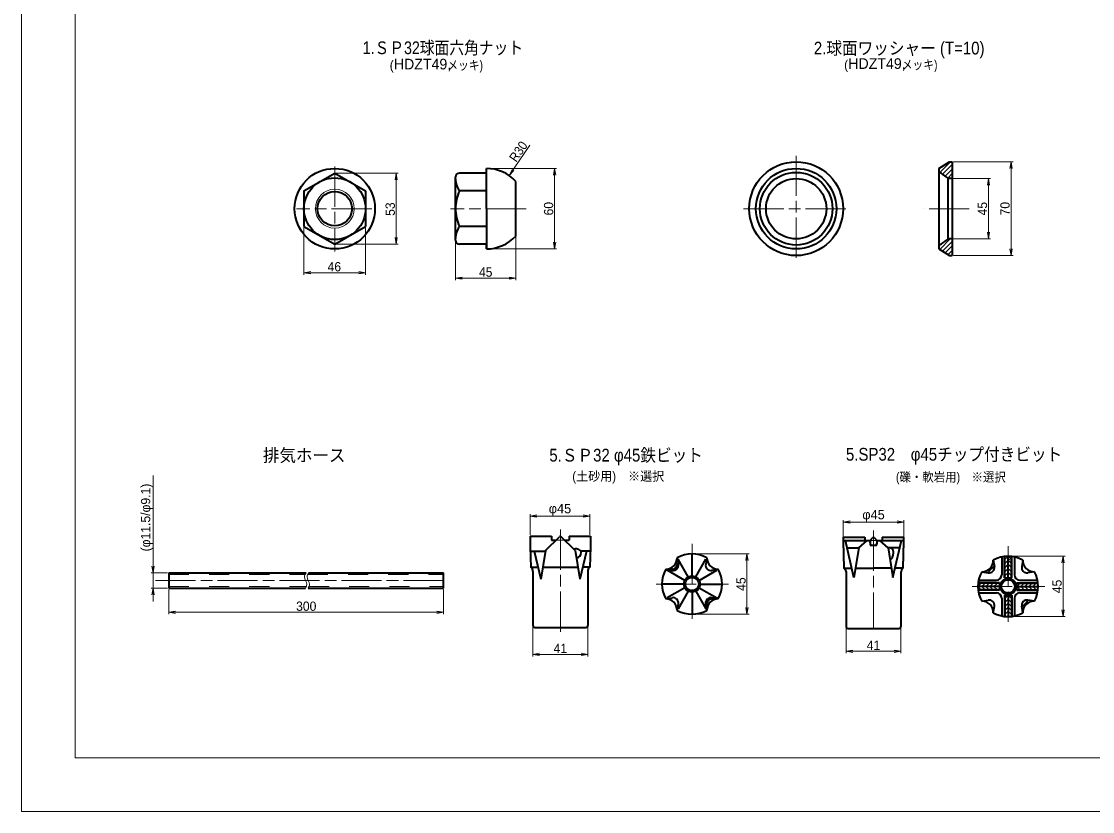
# Model space of a CAD drawing. Units: millimetres at full size, sheet at 1:2.5; some dimension numbers follow another scale. Extents: x 0 to 1680, y 64 to 1266.
# Drawn here: x 0 to 799, y 78 to 668 of the extents above; entities that cross this region are included whole.
import ezdxf
from ezdxf.enums import TextEntityAlignment as Align

# ---------------------------------------------------------------- set-up
doc = ezdxf.new("R2010")
doc.units = ezdxf.units.MM
doc.header["$LTSCALE"] = 2.5
doc.linetypes.add('CHAIN', pattern=[18.5, 12, -1.5, 3.5, -1.5])
doc.linetypes.add('DASHED_SPACED', pattern=[12, 6, -6])
for name, color, linetype, lineweight in [('1 外形線', 7, 'Continuous', 35), ('2 細い実線', 3, 'Continuous', 20), ('3 隠れ線', 2, 'DASHED_SPACED', 13), ('4 中心線', 1, 'CHAIN', 15), ('6 寸法線', 4, 'Continuous', 13), ('7 枠・タイトル', 7, 'Continuous', 13)]:
    doc.layers.add(name, color=color, linetype=linetype, lineweight=lineweight)
doc.layers.add('9文字', color=7, linetype='Continuous')
doc.styles.add('Arial', font='')
doc.styles.add('ＭＳ Ｐゴシック', font='')
doc.styles.get('Arial').set_extended_font_data('Arial')
doc.styles.get('ＭＳ Ｐゴシック').set_extended_font_data('MS PGothic')
pattern_1 = [(45, (-233.786, 289.795), (-1.6838, 1.6838), [])]

# ---------------------------------------------------------------- blocks, each defined once
blk = doc.blocks.new('open_arrow')
at = {"color": 0, "linetype": 'Continuous', "lineweight": -2}
blk.add_lwpolyline([(7.5, 1.25), (0, 0), (7.5, -1.25)], dxfattribs=at)

msp = doc.modelspace()

# ---------------------------------------------------------------- hatches: boundary and pattern name
at = {"layer": '2 細い実線'}
h = msp.add_hatch(dxfattribs=at)
h.set_pattern_fill('USER', color=256, style=0, pattern_type=2)
h.set_pattern_definition(pattern_1)
h.paths.add_polyline_path([(684.177, 558.211), (684.177, 555.323, -0.0702), (691.177, 550.711), (694.177, 550.711), (694.177, 563.211), (692.177, 563.211)])
h = msp.add_hatch(dxfattribs=at)
h.set_pattern_fill('USER', color=256, style=0, pattern_type=2)
h.set_pattern_definition(pattern_1)
h.paths.add_polyline_path([(694.177, 505.711), (691.177, 505.711, -0.0702), (684.177, 501.099), (684.177, 498.211), (692.177, 493.211), (694.177, 493.211)])

# ---------------------------------------------------------------- linework, layer by layer
at = {"layer": '1 外形線'}
for p, q in [((684.177, 558.211), (692.177, 563.211)), ((692.177, 563.211), (694.177, 563.211)), ((694.177, 563.211), (694.177, 493.211)), ((210.474, 541.482), (233.474, 554.761)), ((233.474, 554.761), (256.474, 541.482)), ((323.574, 504.661), (323.574, 551.761)), ((346.574, 554.761), (326.574, 554.761)), ((346.574, 528.211), (346.574, 558.211)), ((684.177, 558.211), (684.177, 498.211)), ((368.574, 507.815), (368.574, 548.607)), ((694.177, 550.711), (691.177, 550.711)), ((691.177, 505.711), (691.177, 550.711)), ((210.474, 541.482), (210.474, 514.94)), ((256.474, 541.482), (256.474, 514.94)), ((346.574, 541.486), (326.574, 541.486)), ((346.574, 528.211), (346.574, 498.211)), ((210.474, 514.94), (233.474, 501.661)), ((233.474, 501.661), (256.474, 514.94)), ((346.574, 514.936), (326.574, 514.936)), ((694.177, 505.711), (691.177, 505.711)), ((346.574, 501.661), (326.574, 501.661)), ((346.574, 498.211), (346.574, 501.661)), ((684.177, 498.211), (692.177, 493.211)), ((692.177, 493.211), (694.177, 493.211)), ((379.274, 283.798), (379.274, 275.798)), ((379.274, 283.798), (395.274, 283.798)), ((390.774, 273.212), (401.067, 283.505)), ((395.274, 283.798), (395.274, 280.798)), ((395.274, 280.798), (398.36, 280.798)), ((412.774, 273.212), (402.481, 283.505)), ((405.188, 280.798), (408.274, 280.798)), ((408.274, 283.798), (408.274, 280.798)), ((408.274, 283.798), (424.274, 283.798)), ((424.274, 283.798), (424.274, 275.798)), ((612.896, 283.067), (612.896, 280.067)), ((612.896, 283.067), (628.896, 283.067)), ((612.896, 280.767), (632.896, 280.767)), ((612.896, 280.067), (613.398, 260.067)), ((620.85, 253.067), (614.452, 280.767)), ((624.396, 275.067), (630.666, 280.767)), ((628.896, 283.067), (628.896, 280.767)), ((632.646, 280.767), (632.896, 277.067)), ((632.896, 280.767), (634.996, 282.867)), ((632.896, 280.767), (632.896, 278.067)), ((635.796, 282.867), (637.896, 280.767)), ((637.896, 277.067), (638.146, 280.767)), ((637.896, 280.767), (657.896, 280.767)), ((637.896, 280.767), (637.896, 278.067)), ((646.396, 275.067), (640.126, 280.767)), ((641.896, 283.067), (641.896, 280.767)), ((641.896, 283.067), (657.896, 283.067)), ((649.942, 253.067), (656.341, 280.767)), ((657.896, 280.067), (657.394, 260.067)), ((657.896, 283.067), (657.896, 280.067)), ((379.274, 275.798), (379.776, 260.798)), ((379.374, 272.798), (390.724, 272.798)), ((382.217, 272.798), (387.158, 251.798)), ((390.774, 273.212), (387.158, 251.798)), ((412.774, 273.212), (416.391, 251.731)), ((421.332, 272.798), (416.391, 251.731)), ((424.174, 272.798), (416.993, 272.798)), ((424.274, 275.798), (423.772, 260.798)), ((615.768, 275.067), (624.396, 275.067)), ((624.396, 275.067), (620.85, 253.067)), ((632.896, 277.067), (637.896, 277.067)), ((646.396, 275.067), (649.942, 253.067)), ((646.743, 275.067), (646.396, 275.067)), ((655.024, 275.067), (648.326, 275.067)), ((488.994, 267.792), (489.798, 262.963)), ((497.252, 253.501), (489.593, 266.756)), ((499.994, 254.164), (499.994, 270.664)), ((502.736, 253.501), (510.395, 266.756)), ((510.994, 267.792), (510.19, 262.962)), ((724.814, 266.009), (725.617, 261.18)), ((731.084, 268.379), (731.084, 255.112)), ((733.064, 252.882), (733.064, 268.713)), ((733.314, 252.882), (733.314, 268.742)), ((735.814, 252.882), (735.814, 268.882)), ((738.314, 252.882), (738.314, 268.742)), ((738.564, 252.882), (738.564, 268.713)), ((740.544, 268.379), (740.544, 255.112)), ((746.814, 266.009), (746.01, 261.18)), ((109.671, 256.55), (212.171, 256.55)), ((109.671, 256.55), (109.671, 245.05)), ((214.171, 256.55), (314.671, 256.55)), ((314.671, 245.05), (314.671, 256.55)), ((379.776, 260.798), (384.247, 260.798)), ((381.274, 257.583), (381.274, 217.298)), ((389.258, 260.798), (414.29, 260.798)), ((423.772, 260.798), (419.301, 260.798)), ((422.274, 257.769), (422.274, 217.298)), ((423.774, 260.798), (423.441, 260.798)), ((480.366, 259.164), (485.195, 258.36)), ((494.657, 250.906), (481.402, 258.565)), ((505.331, 250.906), (518.586, 258.565)), ((519.622, 259.164), (514.793, 258.36)), ((613.398, 260.067), (619.233, 260.067)), ((614.896, 257.567), (614.896, 216.567)), ((621.978, 260.067), (635.396, 260.067)), ((648.814, 260.067), (635.396, 260.067)), ((657.394, 260.067), (651.559, 260.067)), ((655.896, 257.242), (655.896, 216.567)), ((716.186, 257.382), (721.015, 256.578)), ((755.442, 257.382), (750.613, 256.578)), ((493.994, 248.164), (477.494, 248.164)), ((505.994, 248.164), (522.494, 248.164)), ((729.314, 248.882), (713.453, 248.882)), ((729.314, 249.132), (713.482, 249.132)), ((713.817, 251.112), (727.084, 251.112)), ((729.314, 249.132), (729.314, 243.632)), ((733.064, 252.882), (738.564, 252.882)), ((742.314, 249.132), (758.145, 249.132)), ((742.314, 243.632), (742.314, 249.132)), ((742.314, 248.882), (758.174, 248.882)), ((744.544, 251.112), (757.811, 251.112)), ((109.671, 245.05), (211.594, 245.05)), ((213.594, 245.05), (314.671, 245.05)), ((494.657, 245.422), (481.402, 237.762)), ((497.252, 242.827), (489.593, 229.572)), ((499.994, 242.164), (499.994, 225.664)), ((502.736, 242.827), (510.395, 229.572)), ((505.331, 245.422), (518.586, 237.762)), ((729.314, 246.382), (713.314, 246.382)), ((729.314, 243.882), (713.453, 243.882)), ((729.314, 243.632), (713.482, 243.632)), ((713.817, 241.652), (727.084, 241.652)), ((733.064, 239.882), (733.064, 224.05)), ((733.064, 239.882), (738.564, 239.882)), ((733.314, 239.882), (733.314, 224.021)), ((735.814, 239.882), (735.814, 223.882)), ((738.314, 239.882), (738.314, 224.021)), ((738.564, 239.882), (738.564, 224.05)), ((742.314, 246.382), (758.314, 246.382)), ((742.314, 243.882), (758.174, 243.882)), ((742.314, 243.632), (758.145, 243.632)), ((744.544, 241.652), (757.811, 241.652)), ((480.366, 237.164), (485.195, 237.967)), ((488.994, 228.536), (489.798, 233.365)), ((510.994, 228.536), (510.19, 233.365)), ((519.622, 237.164), (514.793, 237.967)), ((716.186, 235.382), (721.015, 236.185)), ((731.084, 237.652), (731.084, 224.384)), ((740.544, 237.652), (740.544, 224.384)), ((755.442, 235.382), (750.612, 236.185)), ((724.814, 226.754), (725.617, 231.583)), ((746.814, 226.754), (746.01, 231.583)), ((382.774, 215.798), (420.774, 215.798)), ((616.396, 215.067), (654.396, 215.067))]:
    msp.add_line(p, q, dxfattribs=at)
for centre, radius in [((577.721, 528.211), 35), ((233.474, 528.211), 30), ((577.721, 528.211), 30), ((577.721, 528.211), 27.1), ((233.474, 528.211), 22.993), ((577.721, 528.211), 22.5), ((233.474, 528.211), 12.85), ((499.994, 248.164), 6), ((499.994, 248.164), 5), ((735.814, 246.382), 6), ((735.814, 246.382), 5)]:
    msp.add_circle(centre, radius, dxfattribs=at)
for centre, radius, start, end in [((326.574, 551.761), 3, 90, 180), ((346.574, 528.211), 30, 42.83343, 90), ((671.334, 528.211), 30, 48.59038, 64.65267), ((338.574, 550.486), 15, 180, 216.8699), ((354.445, 528.211), 30.871, 154.53143, 180), ((354.445, 528.211), 30.871, 180, 205.46857), ((338.574, 505.936), 15, 143.1301, 180), ((326.574, 504.661), 3, 180, 270), ((346.574, 528.211), 30, 270, 317.16657), ((671.334, 528.211), 30, 295.34733, 311.40962), ((401.774, 282.798), 1, 44.99969, 135), ((635.396, 282.567), 0.5, 36.8713, 143.135), ((633.896, 278.067), 1, 180, 270), ((636.896, 278.067), 1, 270, 0), ((480.064, 268.093), 8.935, 271.93585, 358.06434), ((499.994, 248.164), 22.5, 60.73243, 119.26759), ((519.924, 268.093), 8.935, 181.93575, 268.06434), ((716.487, 265.709), 8.332, 267.93001, 2.06999), ((735.814, 246.382), 22.5, 60.73243, 119.26759), ((755.141, 265.709), 8.332, 177.93001, 272.06999), ((377.275, 257.676), 4, 358.41871, 51.30808), ((426.273, 257.676), 4, 128.69192, 181.58129), ((499.994, 248.164), 22.5, 150.73241, 209.26759), ((484.702, 258.897), 0.232, 70.77492, 204.63645), ((484.764, 265.059), 6.264, 267.50462, 273.50993), ((485.486, 257.015), 2.216, 91.63637, 108.61402), ((484.928, 263.058), 4.257, 272.95123, 281.783), ((485.852, 262.306), 4, 260.55277, 9.44831), ((485.181, 261.667), 2.448, 275.65499, 291.00489), ((484.509, 264.709), 5.96, 282.49093, 288.79808), ((484.735, 262.91), 3.769, 290.56272, 300.54879), ((484.458, 264.95), 6.204, 288.52949, 294.59629), ((484.677, 263.03), 3.901, 300.38288, 310.02669), ((485.138, 263.487), 4.591, 294.47706, 302.67081), ((484.647, 263.06), 3.944, 310.07916, 319.61814), ((485.242, 263.256), 4.34, 303.16491, 311.83002), ((485.097, 263.511), 3.944, 310.38135, 319.91889), ((485.128, 263.48), 3.901, 319.97148, 329.61651), ((484.902, 262.916), 4.34, 318.16933, 326.83467), ((485.247, 263.423), 3.769, 329.45129, 339.4372), ((484.671, 263.02), 4.591, 327.32981, 335.52386), ((486.491, 262.977), 2.448, 338.99384, 354.34417), ((483.208, 263.7), 6.204, 335.40267, 341.46928), ((491.142, 262.672), 2.216, 161.38903, 178.36778), ((489.26, 263.456), 0.232, 65.37543, 199.21356), ((483.45, 263.649), 5.958, 341.20201, 347.51114), ((485.1, 263.229), 4.257, 348.21963, 357.05111), ((483.091, 263.394), 6.271, 356.4919, 2.49006), ((514.136, 262.306), 4, 170.55255, 279.44834), ((499.994, 248.164), 22.5, 330.73241, 29.26759), ((610.948, 256.905), 4, 9.26639, 52.23945), ((659.885, 256.941), 4, 128.59694, 184.31247), ((735.814, 246.382), 22.5, 150.73241, 209.26759), ((721.672, 260.524), 4, 260.5523, 9.44791), ((749.956, 260.524), 4, 170.55209, 279.44791), ((735.814, 246.382), 22.5, 330.73241, 29.26759), ((727.084, 255.112), 4, 270, 0), ((744.544, 255.112), 4, 180, 270), ((727.084, 237.652), 4, 0, 90), ((744.544, 237.652), 4, 90, 180), ((480.064, 228.234), 8.935, 1.93575, 88.06435), ((485.852, 234.022), 4, 350.55255, 99.44813), ((514.136, 234.022), 4, 80.55255, 189.44834), ((516.889, 232.934), 6.264, 176.49005, 182.4954), ((510.728, 232.872), 0.232, 245.37066, 19.22195), ((514.888, 233.098), 4.256, 168.21583, 177.04798), ((516.54, 232.678), 5.96, 161.2033, 167.50985), ((516.78, 232.627), 6.204, 155.40349, 161.47009), ((508.846, 233.655), 2.216, 341.38602, 358.36359), ((519.924, 228.234), 8.935, 91.93575, 178.06434), ((513.497, 233.351), 2.448, 158.99502, 174.34469), ((515.317, 233.307), 4.591, 147.32984, 155.52383), ((514.741, 232.905), 3.769, 149.45127, 159.43723), ((515.086, 233.412), 4.34, 138.16947, 146.83453), ((514.86, 232.847), 3.901, 139.97333, 149.61709), ((514.746, 233.072), 4.34, 123.16549, 131.83051), ((514.891, 232.817), 3.944, 130.3819, 139.92081), ((515.341, 233.267), 3.944, 130.0792, 139.61809), ((514.85, 232.84), 4.591, 114.47541, 122.66939), ((515.311, 233.297), 3.901, 120.38292, 130.02666), ((515.531, 231.377), 6.204, 108.53073, 114.59731), ((515.253, 233.417), 3.769, 110.56237, 120.54831), ((515.479, 231.617), 5.96, 102.49041, 108.79691), ((514.807, 234.661), 2.448, 95.65601, 111.00558), ((515.06, 233.27), 4.256, 92.95201, 101.78418), ((514.502, 239.312), 2.216, 271.63678, 288.61392), ((515.224, 231.266), 6.267, 87.50677, 93.50953), ((515.286, 237.43), 0.232, 250.78095, 24.62824), ((716.487, 227.055), 8.332, 357.93001, 92.06999), ((721.672, 232.24), 4, 350.55209, 99.4477), ((749.956, 232.24), 4, 80.55209, 189.44791), ((755.141, 227.055), 8.332, 87.93001, 182.06999), ((499.994, 248.164), 22.5, 240.73241, 299.26757), ((735.814, 246.382), 22.5, 240.73241, 299.26757), ((382.774, 217.298), 1.5, 180, 270), ((420.774, 217.298), 1.5, 270, 0), ((616.396, 216.567), 1.5, 180, 270), ((654.396, 216.567), 1.5, 270, 0)]:
    msp.add_arc(centre, radius, start, end, dxfattribs=at)
for centre, major_axis, ratio, start_param, end_param in [((413.312, 271.803), (-3.985, 0), 0.650921, 3.1415927, 5.1052524), ((413.312, 271.803), (0, 4.298), 0.927188, 3.2334959, 4.712389), ((647.535, 271.567), (0, 3.646), 0.775841, 4.712389, 6.6883082), ((647.535, 271.567), (0, 4.774), 0.5925, 3.2098697, 4.712389), ((723.674, 258.52), (2.828, 2.829), 0.258667, 0.5972124, 2.5443844), ((747.953, 234.243), (2.828, 2.828), 0.258667, 3.7388009, 5.6859729)]:
    msp.add_ellipse(centre, major_axis=major_axis, ratio=ratio, start_param=start_param, end_param=end_param, dxfattribs=at)
at = {"layer": '2 細い実線'}
for p, q in [((733.314, 266.382), (735.814, 268.882)), ((733.314, 263.382), (735.813, 265.882)), ((738.314, 266.382), (735.814, 268.882)), ((738.314, 263.382), (735.814, 265.882)), ((733.314, 260.382), (735.813, 262.882)), ((733.314, 257.382), (735.813, 259.882)), ((733.314, 254.382), (735.813, 256.882)), ((738.314, 260.382), (735.814, 262.882)), ((738.314, 257.382), (735.814, 259.882)), ((738.314, 254.382), (735.814, 256.882)), ((715.813, 248.882), (713.313, 246.382)), ((718.813, 248.882), (716.313, 246.382)), ((721.813, 248.882), (719.313, 246.382)), ((724.813, 248.882), (722.314, 246.382)), ((727.813, 248.882), (725.314, 246.382)), ((744.814, 248.882), (742.314, 246.382)), ((747.814, 248.882), (745.314, 246.382)), ((750.813, 248.882), (748.314, 246.382)), ((753.814, 248.882), (751.314, 246.382)), ((756.813, 248.882), (754.314, 246.382)), ((715.814, 243.882), (713.314, 246.382)), ((718.814, 243.882), (716.314, 246.382)), ((721.814, 243.882), (719.314, 246.382)), ((724.814, 243.882), (722.314, 246.382)), ((727.814, 243.882), (725.314, 246.382)), ((733.314, 237.382), (735.813, 239.882)), ((738.314, 237.382), (735.814, 239.882)), ((744.814, 243.882), (742.314, 246.382)), ((747.814, 243.882), (745.314, 246.382)), ((750.814, 243.882), (748.314, 246.382)), ((753.814, 243.882), (751.314, 246.382)), ((756.814, 243.882), (754.314, 246.382)), ((733.314, 234.382), (735.814, 236.882)), ((733.314, 231.382), (735.814, 233.882)), ((738.314, 234.382), (735.814, 236.882)), ((738.314, 231.382), (735.814, 233.882)), ((733.314, 228.382), (735.814, 230.882)), ((733.314, 225.382), (735.814, 227.882)), ((738.314, 228.382), (735.814, 230.882)), ((738.314, 225.382), (735.814, 227.882))]:
    msp.add_line(p, q, dxfattribs=at)
for centre, radius in [((233.474, 528.211), 14.5), ((737.541, 265.622), 1.27)]:
    msp.add_circle(centre, radius, dxfattribs=at)
for points in [[(212.171, 256.55), (211.489, 255.54), (210.806, 254.53), (210.765, 253.49), (210.694, 251.687), (212.552, 249.793), (212.569, 247.936), (212.578, 246.967), (212.086, 246.009), (211.594, 245.05)], [(214.171, 256.55), (213.489, 255.54), (212.806, 254.53), (212.765, 253.49), (212.694, 251.687), (214.552, 249.793), (214.569, 247.936), (214.578, 246.967), (214.086, 246.009), (213.594, 245.05)]]:
    msp.add_open_spline(points, degree=3, knots=[0, 0, 0, 0, 1, 1, 1, 2, 2, 2, 3, 3, 3, 3], dxfattribs=at)
at = {"layer": '3 隠れ線'}
for p, q in [((398.36, 280.798), (405.188, 280.798)), ((632.896, 280.767), (637.896, 280.767)), ((109.671, 255.35), (211.401, 255.35)), ((213.401, 255.35), (314.671, 255.35)), ((109.671, 246.25), (212.173, 246.25)), ((214.173, 246.25), (314.671, 246.25))]:
    msp.add_line(p, q, dxfattribs=at)
at = {"layer": '4 中心線'}
for p, q in [((577.721, 567.756), (577.721, 488.666)), ((233.474, 559.668), (233.474, 496.353)), ((261.106, 528.211), (205.006, 528.211)), ((376.25, 528.211), (319.721, 528.211)), ((538.462, 528.211), (616.98, 528.211)), ((706.835, 528.211), (672.965, 528.211)), ((401.774, 288.817), (401.774, 210.919)), ((635.396, 288.086), (635.396, 214.275)), ((499.994, 278.119), (499.994, 222.127)), ((735.814, 276.337), (735.814, 219.89)), ((99.671, 250.8), (317.446, 250.8)), ((473.132, 248.164), (527.344, 248.164)), ((708.952, 246.382), (763.164, 246.382))]:
    msp.add_line(p, q, dxfattribs=at)
at = {"layer": '6 寸法線'}
for p, q in [((379.05, 575.482), (363.562, 552.938)), ((695.177, 563.211), (739.515, 563.211)), ((738.015, 493.211), (738.015, 563.211)), ((234.474, 554.761), (280.799, 554.761)), ((279.299, 501.661), (279.299, 554.761)), ((347.574, 558.211), (398.981, 558.211)), ((397.481, 498.211), (397.481, 558.211)), ((695.177, 550.711), (722.676, 550.711)), ((721.176, 505.711), (721.176, 550.711)), ((346.484, 528.211), (346.664, 528.211)), ((346.574, 528.121), (346.574, 528.301)), ((210.474, 513.94), (210.474, 478.902)), ((256.474, 513.94), (256.474, 478.902)), ((323.574, 503.661), (323.574, 474.882)), ((368.574, 508.315), (368.574, 474.882)), ((695.177, 505.711), (722.676, 505.711)), ((234.474, 501.661), (280.799, 501.661)), ((347.574, 498.211), (398.981, 498.211)), ((695.177, 493.211), (739.515, 493.211)), ((210.474, 480.402), (256.474, 480.402)), ((323.574, 476.382), (368.574, 476.382)), ((97.888, 235.05), (97.888, 329.044)), ((379.274, 284.798), (379.274, 300.387)), ((379.274, 298.887), (423.707, 298.887)), ((423.707, 284.798), (423.707, 300.387)), ((612.896, 281.858), (612.896, 295.898)), ((657.971, 281.858), (657.971, 295.898)), ((612.896, 294.398), (657.971, 294.398)), ((500.994, 270.664), (542.522, 270.664)), ((541.022, 225.664), (541.022, 270.664)), ((736.814, 268.882), (778.341, 268.882)), ((776.841, 223.882), (776.841, 268.882)), ((108.671, 256.55), (96.388, 256.55)), ((108.671, 245.05), (96.388, 245.05)), ((109.671, 244.05), (109.671, 225.656)), ((314.671, 244.05), (314.671, 225.656)), ((109.671, 227.156), (314.671, 227.156)), ((500.994, 225.664), (542.522, 225.664)), ((736.814, 223.882), (778.341, 223.882)), ((381.274, 216.752), (381.274, 194.183)), ((422.274, 216.752), (422.274, 194.183)), ((614.896, 219.029), (614.896, 196.483)), ((655.896, 219.029), (655.896, 196.483)), ((381.274, 195.683), (422.274, 195.683)), ((614.896, 197.983), (655.896, 197.983))]:
    msp.add_line(p, q, dxfattribs=at)
at = {"layer": '7 枠・タイトル'}
for p, q in [((-0.331, 1266.427), (-0.331, 78.427)), ((39.669, 1226.427), (39.669, 118.427)), ((39.669, 118.427), (1639.669, 118.427)), ((-0.331, 78.427), (1679.669, 78.427))]:
    msp.add_line(p, q, dxfattribs=at)

# ---------------------------------------------------------------- block references
at = {"layer": '6 寸法線', "xscale": 0.667, "yscale": 0.667}
for p, rotation in [((738.015, 563.211), 270), ((279.299, 554.761), 270), ((363.562, 552.938), 55.5), ((397.481, 558.211), 270), ((721.176, 550.711), 270), ((279.299, 501.661), 90), ((721.176, 505.711), 90), ((397.481, 498.211), 90), ((738.015, 493.211), 90), ((256.474, 480.402), 180), ((368.574, 476.382), 180), ((423.707, 298.887), 180), ((657.971, 294.398), 180), ((541.022, 270.664), 270), ((776.841, 268.882), 270), ((97.888, 256.55), 90), ((97.888, 245.05), 270), ((314.671, 227.156), 180), ((541.022, 225.664), 90), ((776.841, 223.882), 90), ((422.274, 195.683), 180), ((655.896, 197.983), 180)]:
    msp.add_blockref('open_arrow', p, dxfattribs=dict(at, rotation=rotation))
for p in [(210.474, 480.402), (323.574, 476.382), (379.274, 298.887), (612.896, 294.398), (109.671, 227.156), (381.274, 195.683), (614.896, 197.983)]:
    msp.add_blockref('open_arrow', p, dxfattribs=at)

# ---------------------------------------------------------------- texts
at = {"layer": '6 寸法線', "style": 'ＭＳ Ｐゴシック', "width": 0.95}
msp.add_text('R30', height=6.928, rotation=55.51, dxfattribs=at).set_placement((370.428, 570.879), align=Align.MIDDLE_CENTER)
at = {"layer": '6 寸法線', "style": 'ＭＳ Ｐゴシック'}
for s, p in [('53', (274.799, 527.862)), ('60', (392.981, 528.211)), ('45', (716.676, 528.211)), ('70', (733.515, 528.211)), ('(φ11.5/φ9.1)', (92.314, 297.797)), ('45', (536.522, 248.164)), ('45', (772.341, 246.382))]:
    msp.add_text(s, height=6.928, rotation=90, dxfattribs=at).set_placement(p, align=Align.MIDDLE_CENTER)
for s, p in [('46', (233.125, 484.902)), ('45', (346.074, 480.882)), ('300', (212.171, 231.656)), ('41', (401.774, 200.183)), ('41', (635.396, 202.483))]:
    msp.add_text(s, height=6.928, dxfattribs=at).set_placement(p, align=Align.MIDDLE_CENTER)
at = {"layer": '6 寸法線', "style": 'ＭＳ Ｐゴシック', "width": 1.05}
for p in [(401.491, 304.441), (635.434, 299.952)]:
    msp.add_text('φ45', height=6.928, dxfattribs=at).set_placement(p, align=Align.MIDDLE_CENTER)
at = {"layer": '9文字', "style": 'ＭＳ Ｐゴシック'}
for s, width, p in [('1.ＳＰ32球面六角ナット', 0.85, (374.002, 648.251)), ('2.球面ワッシャー (T=10)', 0.9, (718.249, 648.006)), ('排気ホース', 0.95, (241.414, 344.226)), ('5.ＳＰ32 φ45鉄ビット', 0.9, (508.099, 344.323)), ('5.SP32\u3000φ45チップ付きビット', 0.9, (776.196, 344.963))]:
    msp.add_text(s, height=9.501, dxfattribs=dict(at, width=width)).set_placement(p, align=Align.MIDDLE_RIGHT)
at = {"layer": '9文字'}
for s, height, style, width, p in [('HDZT49,', 7.955, 'Arial', 0.95, (277.513, 629.713)), ('HDZT49,', 7.955, 'Arial', 0.95, (616.575, 630.076)), ('メッキ)', 6.928, 'ＭＳ Ｐゴシック', 0.85, (656.477, 630.076)), ('メッキ)', 6.928, 'ＭＳ Ｐゴシック', 0.85, (317.414, 629.713))]:
    msp.add_text(s, height=height, dxfattribs=dict(at, style=style, width=width)).set_placement(p, align=Align.BOTTOM_LEFT)
at = {"layer": '9文字', "style": 'ＭＳ Ｐゴシック'}
for p in [(613.515, 630.076), (274.452, 629.713)]:
    msp.add_text('(', height=6.928, dxfattribs=at).set_placement(p, align=Align.BOTTOM_LEFT)
for s, width, p in [('(土砂用)\u3000※選択', 0.95, (444.956, 328.658)), ('(礫・軟岩用)\u3000※選択', 0.9, (693.099, 328.03))]:
    msp.add_text(s, height=6.928, dxfattribs=dict(at, width=width)).set_placement(p, align=Align.MIDDLE_CENTER)

doc.saveas('drawing.dxf')
